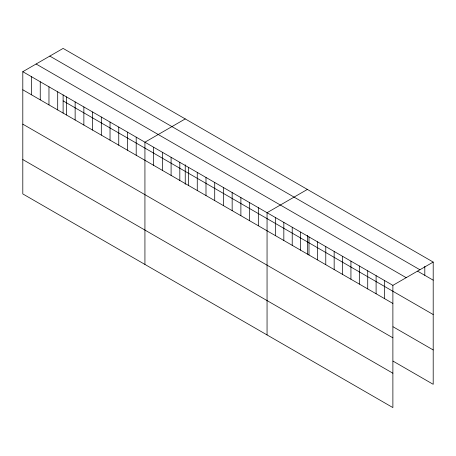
<?xml version="1.0" encoding="UTF-8"?>
<svg xmlns="http://www.w3.org/2000/svg" width="456" height="456" viewBox="0 0 456 456"><rect width="100%" height="100%" fill="white"/><g stroke="black" fill="none" stroke-linecap="round" stroke-linejoin="round"><path stroke-width="0.68" d="M22.8 71.689L392.884 285.353L392.884 407.59L22.8 193.925L22.8 71.689L63.116 48.41L433.2 262.075L433.2 384.311L393.055 361.135M185.244 118.919L144.928 142.198L144.928 264.434M307.372 189.428L267.056 212.707L267.056 334.943M392.884 285.353L433.2 262.075M49.812 56.088L419.896 269.758M417.622 271.177L433.2 280.172M36.104 64.005L406.188 277.67M63.116 100.873L433.2 314.537M22.8 89.786L392.884 303.451M393.055 326.77L433.2 349.946M22.8 124.152L392.884 337.816M22.8 159.56L392.884 373.225M424.81 266.281L424.81 275.327M384.493 280.508L384.493 298.606M376.103 275.663L376.103 293.761M367.718 270.824L367.718 288.922M359.328 265.979L359.328 284.077M350.938 261.134L350.938 279.232M342.553 256.295L342.553 274.392M334.162 251.45L334.162 269.547M325.772 246.605L325.772 264.708M317.387 241.765L317.387 259.863M308.997 236.92L308.997 255.018M307.372 235.285L307.372 254.152M300.607 232.075L300.607 250.179M292.222 227.236L292.222 245.334M283.831 222.391L283.831 240.489M275.441 217.546L275.441 235.649M258.33 207.668L258.33 225.766M249.609 202.635L249.609 220.732M240.882 197.596L240.882 215.694M232.161 192.557L232.161 210.661M223.44 187.524L223.44 205.622M214.713 182.485L214.713 200.583M205.992 177.452L205.992 195.55M197.266 172.414L197.266 190.511M188.545 167.375L188.545 185.478M185.244 164.776L185.244 184.321M179.818 162.342L179.818 180.439M171.097 157.303L171.097 175.406M162.376 152.27L162.376 170.367M153.649 147.231L153.649 165.328M136.201 137.159L136.201 155.257M127.48 132.12L127.48 150.224M118.759 127.087L118.759 145.185M110.033 122.048L110.033 140.146M101.312 117.015L101.312 135.113M92.585 111.976L92.585 130.074M83.864 106.943L83.864 125.041M75.137 101.905L75.137 120.002M66.416 96.866L66.416 114.969M63.116 94.928L63.116 113.134M57.695 91.833L57.695 109.93M48.969 86.794L48.969 104.891M40.248 81.761L40.248 99.858M31.521 76.722L31.521 94.819"/></g></svg>
